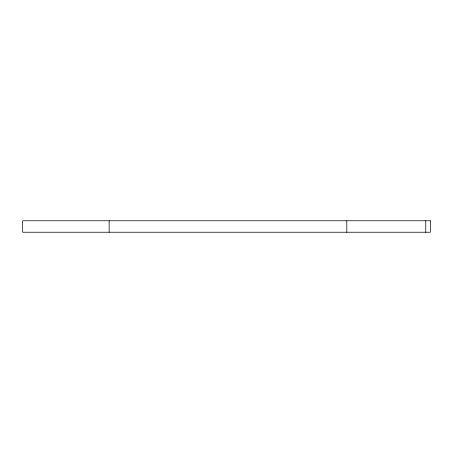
<?xml version="1.0" encoding="UTF-8"?>
<svg xmlns="http://www.w3.org/2000/svg" width="453" height="453" viewBox="0 0 453 453"><rect width="100%" height="100%" fill="white"/><g stroke="black" fill="none" stroke-linecap="round" stroke-linejoin="round"><path stroke-width="0.68" d="M425.746 220.764L425.746 232.236M346.8 220.764L346.8 232.236M109.156 220.764L109.156 232.236M430.35 220.764L22.65 220.764L22.65 232.236L430.35 232.236L430.35 220.764"/></g></svg>
